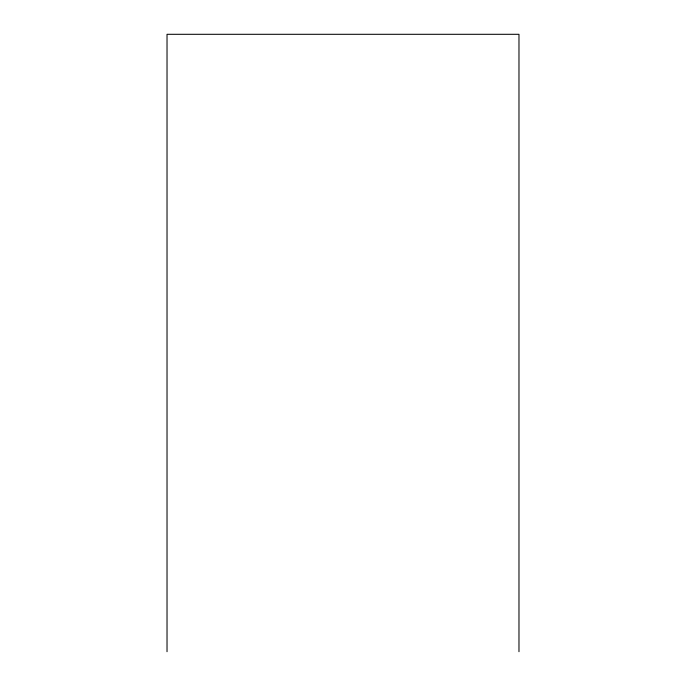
<?xml version="1.0" encoding="UTF-8"?>
<svg xmlns="http://www.w3.org/2000/svg" width="686" height="686" viewBox="0 0 686 686"><rect width="100%" height="100%" fill="white"/><g stroke="black" fill="none" stroke-linecap="round" stroke-linejoin="round"><path stroke-width="1.03" d="M518.976 651.7L518.976 34.3L167.024 34.3L167.024 651.7"/></g></svg>
